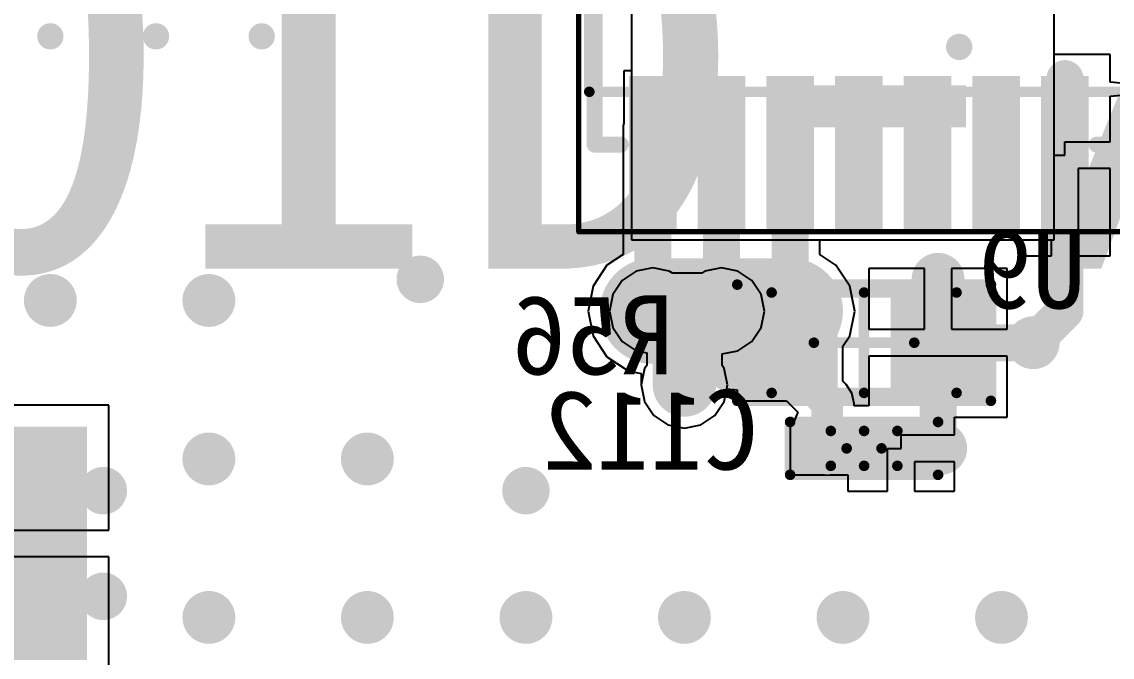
# Model space of a CAD drawing. Header units: millimetres. Extents: x 15 to 120, y 22 to 104.
# Drawn here: x 100.23 to 110.55, y 68.62 to 74.64 of the extents above; entities that cross this region are included whole.
import ezdxf

# ---------------------------------------------------------------- set-up
doc = ezdxf.new("R2010")
doc.units = ezdxf.units.MM
for name, color, linetype in [('BottomLayer', 5, 'Continuous'), ('BottomOverlay', 54, 'Continuous'), ('BottomPaste', 16, 'Continuous'), ('BottomSolder', 6, 'Continuous'), ('Mechanical13', 56, 'Continuous'), ('Mechanical15', 56, 'Continuous'), ('MultiLayer', 9, 'Continuous'), ('TopLayer', 1, 'Continuous'), ('TopOverlay', 2, 'Continuous'), ('TopPaste', 8, 'Continuous'), ('TopSolder', 216, 'Continuous')]:
    doc.layers.add(name, color=color, linetype=linetype)

msp = doc.modelspace()

# ---------------------------------------------------------------- linework, layer by layer
at = {"layer": 'BottomLayer'}
for p, q in [((106, 80.9), (106, 72.575)), ((110, 72.575), (110, 80.9)), ((106, 78.275), (106, 74.175)), ((110, 74.329), (110, 78.121)), ((110.529, 74.329), (110, 74.329)), ((110.529, 74.067), (110.529, 74.329)), ((106, 74.175), (105.925, 74.175)), ((105.925, 74.175), (105.925, 73.677)), ((110.629, 74.057), (110.529, 74.067)), ((110.529, 73.933), (110.629, 73.943)), ((110.529, 73.502), (110.529, 73.933)), ((105.925, 73.677), (105.92, 73.65)), ((105.92, 73.65), (105.92, 73.375)), ((110.1, 73.375), (110.1, 73.502)), ((110.1, 73.502), (110.529, 73.502)), ((105.92, 73.375), (105.92, 72.434)), ((110, 72.575), (110, 73.375)), ((110, 73.375), (110.1, 73.375)), ((110.529, 73.248), (110.227, 73.248)), ((110.227, 73.248), (110.227, 72.421)), ((110.529, 72.421), (110.529, 73.248)), ((106, 72.575), (110, 72.575)), ((107.78, 72.434), (107.78, 72.575)), ((107.78, 72.575), (109.671, 72.575)), ((109.671, 72.575), (109.671, 72.421)), ((109.973, 72.421), (109.973, 72.575)), ((109.973, 72.575), (110, 72.575)), ((105.92, 72.434), (105.767, 72.333)), ((107.933, 72.333), (107.78, 72.434)), ((105.767, 72.333), (105.635, 72.134)), ((108.065, 72.134), (107.933, 72.333)), ((109.671, 72.421), (109.973, 72.421)), ((110.227, 72.421), (110.529, 72.421)), ((108.773, 72.304), (108.246, 72.304)), ((108.246, 72.304), (108.246, 71.727)), ((108.773, 71.727), (108.773, 72.304)), ((109.554, 72.304), (109.027, 72.304)), ((109.027, 72.304), (109.027, 71.727)), ((109.554, 71.727), (109.554, 72.304)), ((105.635, 72.134), (105.588, 71.9)), ((108.112, 71.9), (108.065, 72.134)), ((105.588, 71.9), (105.635, 71.666)), ((108.065, 71.666), (108.112, 71.9)), ((108.246, 71.727), (108.773, 71.727)), ((109.027, 71.727), (109.554, 71.727)), ((105.635, 71.666), (105.767, 71.467)), ((108, 71.568), (108.065, 71.666)), ((108, 71.237), (108, 71.568)), ((105.767, 71.467), (105.966, 71.335)), ((109.554, 71.473), (108.246, 71.473)), ((108.246, 71.473), (108.246, 71.004)), ((109.554, 70.896), (109.554, 71.473)), ((105.966, 71.335), (106.092, 71.31)), ((106.092, 71.31), (106.092, 71.2)), ((106.092, 71.2), (106.123, 71.044)), ((108.03, 71.206), (108, 71.237)), ((108.085, 71.124), (108.03, 71.206)), ((106.877, 71.044), (106.9, 71.163)), ((106.9, 71.163), (107, 71.153)), ((107, 71.153), (107, 71.05)), ((108.105, 71.026), (108.085, 71.124)), ((106.123, 71.044), (106.212, 70.912)), ((106.788, 70.912), (106.877, 71.044)), ((107, 71.05), (107.466, 71.05)), ((107.466, 71.05), (107.573, 70.942)), ((108.105, 71.004), (108.105, 71.026)), ((108.246, 71.004), (108.105, 71.004)), ((106.212, 70.912), (106.344, 70.823)), ((106.656, 70.823), (106.788, 70.912)), ((107.573, 70.942), (107.535, 70.85)), ((109.054, 70.727), (109.054, 70.896)), ((109.054, 70.896), (109.554, 70.896)), ((106.344, 70.823), (106.5, 70.792)), ((106.5, 70.792), (106.656, 70.823)), ((107.535, 70.85), (107.5, 70.85)), ((107.5, 70.85), (107.5, 70.35)), ((108.55, 70.6), (108.55, 70.727)), ((108.55, 70.727), (109.054, 70.727)), ((108.423, 70.196), (108.423, 70.6)), ((108.423, 70.6), (108.55, 70.6)), ((109.054, 70.473), (108.677, 70.473)), ((108.677, 70.473), (108.677, 70.196)), ((109.054, 70.196), (109.054, 70.473)), ((107.5, 70.35), (107.825, 70.35)), ((107.825, 70.35), (107.85, 70.345)), ((107.85, 70.345), (107.875, 70.35)), ((107.875, 70.35), (108.046, 70.35)), ((108.046, 70.35), (108.046, 70.196)), ((108.046, 70.196), (108.423, 70.196)), ((108.677, 70.196), (109.054, 70.196))]:
    msp.add_line(p, q, dxfattribs=at)
for points, const_width in [([(100.438, 74.5, 1), (100.562, 74.5, 1)], 0.125), ([(101.438, 74.5, 1), (101.562, 74.5, 1)], 0.125), ([(102.438, 74.5, 1), (102.562, 74.5, 1)], 0.125), ([(110.013, 74.1, 1), (110.188, 74.1, 1)], 0.175), ([(110.038, 74.1, 1), (110.163, 74.1, 1)], 0.125), ([(106.112, 73.65, 1), (106.287, 73.65, 1)], 0.175), ([(106.762, 73.65, 1), (106.938, 73.65, 1)], 0.175), ([(107.412, 73.65, 1), (107.587, 73.65, 1)], 0.175), ([(106.112, 73.375, 1), (106.287, 73.375, 1)], 0.175), ([(106.112, 73.375, 1), (106.287, 73.375, 1)], 0.175), ([(106.762, 73.375, 1), (106.938, 73.375, 1)], 0.175), ([(106.762, 73.375, 1), (106.938, 73.375, 1)], 0.175), ([(107.412, 73.375, 1), (107.587, 73.375, 1)], 0.175), ([(107.412, 73.375, 1), (107.587, 73.375, 1)], 0.175), ([(110.013, 73.375, 1), (110.188, 73.375, 1)], 0.175), ([(110.013, 73.375, 1), (110.188, 73.375, 1)], 0.175), ([(108.775, 72.2, 1), (109.025, 72.2, 1)], 0.25), ([(105.95, 71.9, 1), (106.45, 71.9, 1)], 0.5), ([(106.6, 71.9, 1), (107.1, 71.9, 1)], 0.5), ([(106.6, 71.9, 1), (107.1, 71.9, 1)], 0.5), ([(107.25, 71.9, 1), (107.75, 71.9, 1)], 0.5), ([(108.813, 72.2, 1), (108.988, 72.2, 1)], 0.175), ([(100.375, 72, 1), (100.625, 72, 1)], 0.25), ([(101.875, 72, 1), (102.125, 72, 1)], 0.25), ([(106.05, 71.9, 1), (106.35, 71.9, 1)], 0.3), ([(106.7, 71.9, 1), (107, 71.9, 1)], 0.3), ([(106.112, 71.9, 1), (106.287, 71.9, 1)], 0.175), ([(106.762, 71.9, 1), (106.938, 71.9, 1)], 0.175), ([(107.412, 71.9, 1), (107.587, 71.9, 1)], 0.175), ([(107.412, 71.9, 1), (107.587, 71.9, 1)], 0.175), ([(110.013, 71.9, 1), (110.188, 71.9, 1)], 0.175), ([(110.013, 71.9, 1), (110.188, 71.9, 1)], 0.175), ([(106.35, 71.6, 1), (106.65, 71.6, 1)], 0.3), ([(107.412, 71.7, 1), (107.587, 71.7, 1)], 0.175), ([(109.675, 71.6, 1), (109.925, 71.6, 1)], 0.25), ([(107.425, 71.6, 1), (107.575, 71.6, 1)], 0.15), ([(108.813, 71.6, 1), (108.988, 71.6, 1)], 0.175), ([(108.813, 71.6, 1), (108.988, 71.6, 1)], 0.175), ([(108.813, 71.6, 1), (108.988, 71.6, 1)], 0.175), ([(108.813, 71.6, 1), (108.988, 71.6, 1)], 0.175), ([(108.813, 71.6, 1), (108.988, 71.6, 1)], 0.175), ([(109.712, 71.6, 1), (109.887, 71.6, 1)], 0.175), ([(109.712, 71.6, 1), (109.887, 71.6, 1)], 0.175), ([(107.425, 71.376, 1), (107.575, 71.376, 1)], 0.15), ([(107.425, 71.376, 1), (107.575, 71.376, 1)], 0.15), ([(106.35, 71.2, 1), (106.65, 71.2, 1)], 0.3), ([(106.35, 71.2, 1), (106.65, 71.2, 1)], 0.3), ([(107.775, 71.026, 1), (107.925, 71.026, 1)], 0.15), ([(107.775, 71.026, 1), (107.925, 71.026, 1)], 0.15), ([(108.8, 70.6, 1), (109.05, 70.6, 1)], 0.25), ([(101.875, 70.5, 1), (102.125, 70.5, 1)], 0.25), ([(103.375, 70.5, 1), (103.625, 70.5, 1)], 0.25), ([(107.775, 70.6, 1), (107.925, 70.6, 1)], 0.15), ([(108.813, 70.6, 1), (108.988, 70.6, 1)], 0.175), ([(101.875, 69, 1), (102.125, 69, 1)], 0.25), ([(103.375, 69, 1), (103.625, 69, 1)], 0.25), ([(104.875, 69, 1), (105.125, 69, 1)], 0.25), ([(106.375, 69, 1), (106.625, 69, 1)], 0.25), ([(107.875, 69, 1), (108.125, 69, 1)], 0.25), ([(109.375, 69, 1), (109.625, 69, 1)], 0.25)]:
    msp.add_lwpolyline(points, format="xyb", close=True, dxfattribs=dict(at, const_width=const_width))
for points, const_width in [([(110.1, 73.375), (110.1, 74.1)], 0.35), ([(106.2, 73.375), (106.2, 73.65)], 0.35), ([(106.85, 73.375), (106.85, 73.65)], 0.35), ([(107.5, 73.375), (107.5, 73.65)], 0.35), ([(106.2, 71.9), (106.2, 73.375)], 0.35), ([(106.85, 71.9), (106.85, 73.375)], 0.35), ([(107.5, 71.9), (107.5, 73.375)], 0.35), ([(110.1, 71.9), (110.1, 73.375)], 0.35), ([(106.2, 71.9), (106.85, 71.9)], 1), ([(106.85, 71.9), (107.5, 71.9)], 1), ([(108.9, 71.6), (108.9, 72.2)], 0.35), ([(107.5, 71.7), (107.5, 71.9)], 0.35), ([(109.8, 71.6), (110.1, 71.9)], 0.35), ([(106.5, 71.2), (106.5, 71.6)], 0.6), ([(107.5, 71.376), (107.5, 71.6)], 0.3), ([(108.9, 71.6), (109.8, 71.6)], 0.35), ([(108.9, 71.6), (108.9, 71.6)], 0.35), ([(108.9, 70.6), (108.9, 71.6)], 0.35), ([(107.5, 71.376), (107.85, 71.026)], 0.3), ([(107.85, 70.6), (107.85, 71.026)], 0.3)]:
    msp.add_lwpolyline(points, dxfattribs=dict(at, const_width=const_width))
for points in [[(106.375, 74.075), (106.025, 74.075), (106.375, 72.675), (106.025, 72.675)], [(107.025, 74.075), (106.675, 74.075), (107.025, 72.675), (106.675, 72.675)], [(107.675, 74.075), (107.325, 74.075), (107.675, 72.675), (107.325, 72.675)], [(108.325, 74.075), (107.975, 74.075), (108.325, 72.675), (107.975, 72.675)], [(108.975, 74.075), (108.625, 74.075), (108.975, 72.675), (108.625, 72.675)], [(109.625, 74.075), (109.275, 74.075), (109.625, 72.675), (109.275, 72.675)], [(110.275, 74.075), (109.925, 74.075), (110.275, 72.675), (109.925, 72.675)], [(107.1, 72.05), (107.1, 71.15), (107.9, 72.05), (107.9, 71.15)], [(108.5, 72.05), (108.5, 71.15), (109.3, 72.05), (109.3, 71.15)], [(107.6, 70.75), (107.6, 70.45), (108.1, 70.75), (108.1, 70.45)], [(108.3, 70.75), (108.3, 70.45), (108.8, 70.75), (108.8, 70.45)]]:
    msp.add_solid(points, dxfattribs=at)
at = {"layer": 'BottomOverlay'}
for points, const_width in [([(105.65, 73.475), (105.65, 78.975)], 0.15), ([(105.65, 73.475), (105.9, 73.475)], 0.15), ([(110.4, 73.475), (110.65, 73.475)], 0.15), ([(106.875, 71.25), (106.875, 71.95)], 0.2)]:
    msp.add_lwpolyline(points, dxfattribs=dict(at, const_width=const_width))
for points, const_width in [([(105.612, 73.475, 1), (105.688, 73.475, 1)], 0.075), ([(105.612, 73.475, 1), (105.688, 73.475, 1)], 0.075), ([(105.862, 73.475, 1), (105.937, 73.475, 1)], 0.075), ([(110.362, 73.475, 1), (110.438, 73.475, 1)], 0.075), ([(106.825, 71.95, 1), (106.925, 71.95, 1)], 0.1), ([(106.825, 71.25, 1), (106.925, 71.25, 1)], 0.1)]:
    msp.add_lwpolyline(points, format="xyb", close=True, dxfattribs=dict(at, const_width=const_width))
at = {"layer": 'BottomPaste'}
for points in [[(106.375, 74.075), (106.025, 74.075), (106.375, 72.675), (106.025, 72.675)], [(106.375, 74.075), (106.025, 74.075), (106.375, 72.675), (106.025, 72.675)], [(107.025, 74.075), (106.675, 74.075), (107.025, 72.675), (106.675, 72.675)], [(107.025, 74.075), (106.675, 74.075), (107.025, 72.675), (106.675, 72.675)], [(107.675, 74.075), (107.325, 74.075), (107.675, 72.675), (107.325, 72.675)], [(107.675, 74.075), (107.325, 74.075), (107.675, 72.675), (107.325, 72.675)], [(108.325, 74.075), (107.975, 74.075), (108.325, 72.675), (107.975, 72.675)], [(108.325, 74.075), (107.975, 74.075), (108.325, 72.675), (107.975, 72.675)], [(108.975, 74.075), (108.625, 74.075), (108.975, 72.675), (108.625, 72.675)], [(108.975, 74.075), (108.625, 74.075), (108.975, 72.675), (108.625, 72.675)], [(109.625, 74.075), (109.275, 74.075), (109.625, 72.675), (109.275, 72.675)], [(109.625, 74.075), (109.275, 74.075), (109.625, 72.675), (109.275, 72.675)], [(110.275, 74.075), (109.925, 74.075), (110.275, 72.675), (109.925, 72.675)], [(110.275, 74.075), (109.925, 74.075), (110.275, 72.675), (109.925, 72.675)], [(107.1, 72.05), (107.1, 71.15), (107.9, 72.05), (107.9, 71.15)], [(107.1, 72.05), (107.1, 71.15), (107.9, 72.05), (107.9, 71.15)], [(108.5, 72.05), (108.5, 71.15), (109.3, 72.05), (109.3, 71.15)], [(108.5, 72.05), (108.5, 71.15), (109.3, 72.05), (109.3, 71.15)], [(107.6, 70.75), (107.6, 70.45), (108.1, 70.75), (108.1, 70.45)], [(107.6, 70.75), (107.6, 70.45), (108.1, 70.75), (108.1, 70.45)], [(108.3, 70.75), (108.3, 70.45), (108.8, 70.75), (108.8, 70.45)], [(108.3, 70.75), (108.3, 70.45), (108.8, 70.75), (108.8, 70.45)]]:
    msp.add_solid(points, dxfattribs=at)
at = {"layer": 'BottomSolder'}
for points in [[(106.425, 74.125), (105.975, 74.125), (106.425, 72.625), (105.975, 72.625)], [(106.425, 74.125), (105.975, 74.125), (106.425, 72.625), (105.975, 72.625)], [(107.075, 74.125), (106.625, 74.125), (107.075, 72.625), (106.625, 72.625)], [(107.075, 74.125), (106.625, 74.125), (107.075, 72.625), (106.625, 72.625)], [(107.725, 74.125), (107.275, 74.125), (107.725, 72.625), (107.275, 72.625)], [(107.725, 74.125), (107.275, 74.125), (107.725, 72.625), (107.275, 72.625)], [(108.375, 74.125), (107.925, 74.125), (108.375, 72.625), (107.925, 72.625)], [(108.375, 74.125), (107.925, 74.125), (108.375, 72.625), (107.925, 72.625)], [(109.025, 74.125), (108.575, 74.125), (109.025, 72.625), (108.575, 72.625)], [(109.025, 74.125), (108.575, 74.125), (109.025, 72.625), (108.575, 72.625)], [(109.675, 74.125), (109.225, 74.125), (109.675, 72.625), (109.225, 72.625)], [(109.675, 74.125), (109.225, 74.125), (109.675, 72.625), (109.225, 72.625)], [(110.325, 74.125), (109.875, 74.125), (110.325, 72.625), (109.875, 72.625)], [(110.325, 74.125), (109.875, 74.125), (110.325, 72.625), (109.875, 72.625)], [(107.05, 72.1), (107.05, 71.1), (107.95, 72.1), (107.95, 71.1)], [(107.05, 72.1), (107.05, 71.1), (107.95, 72.1), (107.95, 71.1)], [(108.45, 72.1), (108.45, 71.1), (109.35, 72.1), (109.35, 71.1)], [(108.45, 72.1), (108.45, 71.1), (109.35, 72.1), (109.35, 71.1)], [(107.55, 70.8), (107.55, 70.4), (108.15, 70.8), (108.15, 70.4)], [(107.55, 70.8), (107.55, 70.4), (108.15, 70.8), (108.15, 70.4)], [(108.25, 70.8), (108.25, 70.4), (108.85, 70.8), (108.85, 70.4)], [(108.25, 70.8), (108.25, 70.4), (108.85, 70.8), (108.85, 70.4)]]:
    msp.add_solid(points, dxfattribs=at)
at = {"layer": 'Mechanical13', "const_width": 0.1}
for points in [[(105.6, 73.975), (105.6, 78.475)], [(105.6, 73.975), (110.7, 73.975)], [(107.325, 72.075), (109.075, 72.075)], [(107.325, 71.125), (107.325, 72.075)], [(109.075, 71.125), (109.075, 72.075)], [(107.325, 71.125), (109.075, 71.125)], [(107.885, 70.765), (108.515, 70.765)], [(107.885, 70.435), (107.885, 70.765)], [(108.515, 70.435), (108.515, 70.765)], [(107.885, 70.435), (108.515, 70.435)]]:
    msp.add_lwpolyline(points, dxfattribs=at)
at = {"layer": 'Mechanical13', "const_width": 0.05}
for points in [[(105.575, 73.975, 1), (105.625, 73.975, 1)], [(105.575, 73.975, 1), (105.625, 73.975, 1)], [(107.3, 72.075, 1), (107.35, 72.075, 1)], [(107.3, 72.075, 1), (107.35, 72.075, 1)], [(109.05, 72.075, 1), (109.1, 72.075, 1)], [(109.05, 72.075, 1), (109.1, 72.075, 1)], [(107.3, 71.125, 1), (107.35, 71.125, 1)], [(107.3, 71.125, 1), (107.35, 71.125, 1)], [(109.05, 71.125, 1), (109.1, 71.125, 1)], [(109.05, 71.125, 1), (109.1, 71.125, 1)], [(107.86, 70.765, 1), (107.91, 70.765, 1)], [(107.86, 70.765, 1), (107.91, 70.765, 1)], [(108.49, 70.765, 1), (108.54, 70.765, 1)], [(108.49, 70.765, 1), (108.54, 70.765, 1)], [(107.86, 70.435, 1), (107.91, 70.435, 1)], [(107.86, 70.435, 1), (107.91, 70.435, 1)], [(108.49, 70.435, 1), (108.54, 70.435, 1)], [(108.49, 70.435, 1), (108.54, 70.435, 1)]]:
    msp.add_lwpolyline(points, format="xyb", close=True, dxfattribs=at)
at = {"layer": 'Mechanical15'}
for points, const_width in [([(105.5, 72.65), (105.5, 79.8)], 0.05), ([(105.5, 72.65), (110.8, 72.65)], 0.05), ([(107, 72.15), (109.4, 72.15)], 0.1), ([(107, 71.05), (107, 72.15)], 0.1), ([(108.2, 71.125), (108.2, 72.075)], 0.1), ([(109.4, 71.05), (109.4, 72.15)], 0.1), ([(107.725, 71.6), (108.675, 71.6)], 0.1), ([(107, 71.05), (109.4, 71.05)], 0.1), ([(107.5, 70.85), (108.9, 70.85)], 0.1), ([(107.5, 70.35), (107.5, 70.85)], 0.1), ([(108.9, 70.35), (108.9, 70.85)], 0.1), ([(108.2, 70.435), (108.2, 70.765)], 0.1), ([(108.035, 70.6), (108.365, 70.6)], 0.1), ([(107.5, 70.35), (108.9, 70.35)], 0.1)]:
    msp.add_lwpolyline(points, dxfattribs=dict(at, const_width=const_width))
for points, const_width in [([(105.488, 72.65, 1), (105.512, 72.65, 1)], 0.025), ([(105.488, 72.65, 1), (105.512, 72.65, 1)], 0.025), ([(106.975, 72.15, 1), (107.025, 72.15, 1)], 0.05), ([(106.975, 72.15, 1), (107.025, 72.15, 1)], 0.05), ([(108.175, 72.075, 1), (108.225, 72.075, 1)], 0.05), ([(109.375, 72.15, 1), (109.425, 72.15, 1)], 0.05), ([(109.375, 72.15, 1), (109.425, 72.15, 1)], 0.05), ([(107.7, 71.6, 1), (107.75, 71.6, 1)], 0.05), ([(108.65, 71.6, 1), (108.7, 71.6, 1)], 0.05), ([(106.975, 71.05, 1), (107.025, 71.05, 1)], 0.05), ([(106.975, 71.05, 1), (107.025, 71.05, 1)], 0.05), ([(108.175, 71.125, 1), (108.225, 71.125, 1)], 0.05), ([(109.375, 71.05, 1), (109.425, 71.05, 1)], 0.05), ([(109.375, 71.05, 1), (109.425, 71.05, 1)], 0.05), ([(107.475, 70.85, 1), (107.525, 70.85, 1)], 0.05), ([(107.475, 70.85, 1), (107.525, 70.85, 1)], 0.05), ([(108.875, 70.85, 1), (108.925, 70.85, 1)], 0.05), ([(108.875, 70.85, 1), (108.925, 70.85, 1)], 0.05), ([(108.175, 70.765, 1), (108.225, 70.765, 1)], 0.05), ([(108.01, 70.6, 1), (108.06, 70.6, 1)], 0.05), ([(108.34, 70.6, 1), (108.39, 70.6, 1)], 0.05), ([(108.175, 70.435, 1), (108.225, 70.435, 1)], 0.05), ([(107.475, 70.35, 1), (107.525, 70.35, 1)], 0.05), ([(107.475, 70.35, 1), (107.525, 70.35, 1)], 0.05), ([(108.875, 70.35, 1), (108.925, 70.35, 1)], 0.05), ([(108.875, 70.35, 1), (108.925, 70.35, 1)], 0.05)]:
    msp.add_lwpolyline(points, format="xyb", close=True, dxfattribs=dict(at, const_width=const_width))
at = {"layer": 'MultiLayer'}
for points, const_width in [([(100.438, 74.5, 1), (100.562, 74.5, 1)], 0.125), ([(101.438, 74.5, 1), (101.562, 74.5, 1)], 0.125), ([(102.438, 74.5, 1), (102.562, 74.5, 1)], 0.125), ([(109.038, 74.4, 1), (109.162, 74.4, 1)], 0.125), ([(110.038, 74.1, 1), (110.163, 74.1, 1)], 0.125), ([(108.775, 72.2, 1), (109.025, 72.2, 1)], 0.25), ([(103.888, 72.2, 1), (104.112, 72.2, 1)], 0.225), ([(100.375, 72, 1), (100.625, 72, 1)], 0.25), ([(101.875, 72, 1), (102.125, 72, 1)], 0.25), ([(106.05, 71.9, 1), (106.35, 71.9, 1)], 0.3), ([(106.7, 71.9, 1), (107, 71.9, 1)], 0.3), ([(109.675, 71.6, 1), (109.925, 71.6, 1)], 0.25), ([(106.35, 71.2, 1), (106.65, 71.2, 1)], 0.3), ([(108.8, 70.6, 1), (109.05, 70.6, 1)], 0.25), ([(101.875, 70.5, 1), (102.125, 70.5, 1)], 0.25), ([(103.375, 70.5, 1), (103.625, 70.5, 1)], 0.25), ([(100.888, 70.2, 1), (101.113, 70.2, 1)], 0.225), ([(104.888, 70.2, 1), (105.112, 70.2, 1)], 0.225), ([(100.888, 69.2, 1), (101.113, 69.2, 1)], 0.225), ([(101.875, 69, 1), (102.125, 69, 1)], 0.25), ([(103.375, 69, 1), (103.625, 69, 1)], 0.25), ([(104.875, 69, 1), (105.125, 69, 1)], 0.25), ([(106.375, 69, 1), (106.625, 69, 1)], 0.25), ([(107.875, 69, 1), (108.125, 69, 1)], 0.25), ([(109.375, 69, 1), (109.625, 69, 1)], 0.25), ([(100.362, 68.775, 1), (100.487, 68.775, 1)], 0.125), ([(100.613, 68.775, 1), (100.737, 68.775, 1)], 0.125)]:
    msp.add_lwpolyline(points, format="xyb", close=True, dxfattribs=dict(at, const_width=const_width))
at = {"layer": 'TopLayer'}
for p, q in [((106.044, 72.277), (105.912, 72.188)), ((106.2, 72.308), (106.044, 72.277)), ((106.356, 72.277), (106.2, 72.308)), ((106.386, 72.257), (106.356, 72.277)), ((106.664, 72.257), (106.386, 72.257)), ((106.694, 72.277), (106.664, 72.257)), ((106.85, 72.308), (106.694, 72.277)), ((107.006, 72.277), (106.85, 72.308)), ((107.138, 72.188), (107.006, 72.277)), ((105.912, 72.188), (105.823, 72.056)), ((107.227, 72.056), (107.138, 72.188)), ((105.823, 72.056), (105.792, 71.9)), ((107.258, 71.9), (107.227, 72.056)), ((105.792, 71.9), (105.823, 71.744)), ((107.227, 71.744), (107.258, 71.9)), ((105.823, 71.744), (105.912, 71.612)), ((107.138, 71.612), (107.227, 71.744)), ((105.912, 71.612), (106.044, 71.523)), ((107.006, 71.523), (107.138, 71.612)), ((106.044, 71.523), (106.143, 71.503)), ((106.143, 71.503), (106.143, 71.386)), ((106.857, 71.494), (107.006, 71.523)), ((106.857, 71.386), (106.857, 71.494)), ((106.123, 71.356), (106.092, 71.2)), ((106.143, 71.386), (106.123, 71.356)), ((106.877, 71.356), (106.857, 71.386)), ((106.908, 71.2), (106.877, 71.356)), ((106.092, 71.2), (106.123, 71.044)), ((106.877, 71.044), (106.908, 71.2)), ((101.052, 71.008), (99.427, 71.008)), ((101.052, 69.827), (101.052, 71.008)), ((106.123, 71.044), (106.212, 70.912)), ((106.788, 70.912), (106.877, 71.044)), ((106.212, 70.912), (106.344, 70.823)), ((106.656, 70.823), (106.788, 70.912)), ((106.344, 70.823), (106.5, 70.792)), ((106.5, 70.792), (106.656, 70.823)), ((99.427, 69.827), (101.052, 69.827)), ((101.052, 69.573), (99.427, 69.573)), ((101.052, 68.392), (101.052, 69.573))]:
    msp.add_line(p, q, dxfattribs=at)
for points, const_width in [([(108.775, 72.2, 1), (109.025, 72.2, 1)], 0.25), ([(100.375, 72, 1), (100.625, 72, 1)], 0.25), ([(101.875, 72, 1), (102.125, 72, 1)], 0.25), ([(106.05, 71.9, 1), (106.35, 71.9, 1)], 0.3), ([(106.075, 71.9, 1), (106.325, 71.9, 1)], 0.25), ([(106.375, 71.875, 1), (106.625, 71.875, 1)], 0.25), ([(106.375, 71.875, 1), (106.625, 71.875, 1)], 0.25), ([(106.4, 71.9, 1), (106.65, 71.9, 1)], 0.25), ([(106.4, 71.9, 1), (106.65, 71.9, 1)], 0.25), ([(106.4, 71.9, 1), (106.65, 71.9, 1)], 0.25), ([(106.7, 71.9, 1), (107, 71.9, 1)], 0.3), ([(106.725, 71.9, 1), (106.975, 71.9, 1)], 0.25), ([(109.675, 71.6, 1), (109.925, 71.6, 1)], 0.25), ([(106.35, 71.2, 1), (106.65, 71.2, 1)], 0.3), ([(106.375, 71.2, 1), (106.625, 71.2, 1)], 0.25), ([(108.8, 70.6, 1), (109.05, 70.6, 1)], 0.25), ([(101.875, 70.5, 1), (102.125, 70.5, 1)], 0.25), ([(103.375, 70.5, 1), (103.625, 70.5, 1)], 0.25), ([(101.875, 69, 1), (102.125, 69, 1)], 0.25), ([(103.375, 69, 1), (103.625, 69, 1)], 0.25), ([(104.875, 69, 1), (105.125, 69, 1)], 0.25), ([(106.375, 69, 1), (106.625, 69, 1)], 0.25), ([(107.875, 69, 1), (108.125, 69, 1)], 0.25), ([(109.375, 69, 1), (109.625, 69, 1)], 0.25), ([(100.362, 68.775, 1), (100.487, 68.775, 1)], 0.125), ([(100.613, 68.775, 1), (100.737, 68.775, 1)], 0.125)]:
    msp.add_lwpolyline(points, format="xyb", close=True, dxfattribs=dict(at, const_width=const_width))
at = {"layer": 'TopLayer', "const_width": 0.5}
for points in [[(106.2, 71.9), (106.525, 71.9)], [(106.5, 71.875), (106.525, 71.9)], [(106.5, 71.2), (106.5, 71.875)], [(106.525, 71.9), (106.85, 71.9)]]:
    msp.add_lwpolyline(points, dxfattribs=at)
at = {"layer": 'TopLayer'}
msp.add_solid([(100.798, 70.754), (97.801, 70.754), (100.798, 68.646), (97.801, 68.646)], dxfattribs=at)
at = {"layer": 'TopPaste'}
msp.add_solid([(100.798, 70.754), (97.801, 70.754), (100.798, 68.646), (97.801, 68.646)], dxfattribs=at)
msp.add_solid([(100.798, 70.754), (97.801, 70.754), (100.798, 68.646), (97.801, 68.646)], dxfattribs=at)
at = {"layer": 'TopSolder'}
msp.add_solid([(100.848, 70.804), (97.751, 70.804), (100.848, 68.596), (97.751, 68.596)], dxfattribs=at)
msp.add_solid([(100.848, 70.804), (97.751, 70.804), (100.848, 68.596), (97.751, 68.596)], dxfattribs=at)

# ---------------------------------------------------------------- texts
at = {"layer": 'BottomOverlay', "text_generation_flag": 2}
for s, p in [('U9', (110.3, 71.925)), ('R56', (106.4, 71.3)), ('C112', (107.2, 70.4))]:
    msp.add_text(s, height=0.75, rotation=360, dxfattribs=at).set_placement(p)
at = {"layer": 'TopOverlay'}
msp.add_text('ODROID-XU', height=4, dxfattribs=at).set_placement((90.7, 72.3))

doc.saveas('drawing.dxf')
